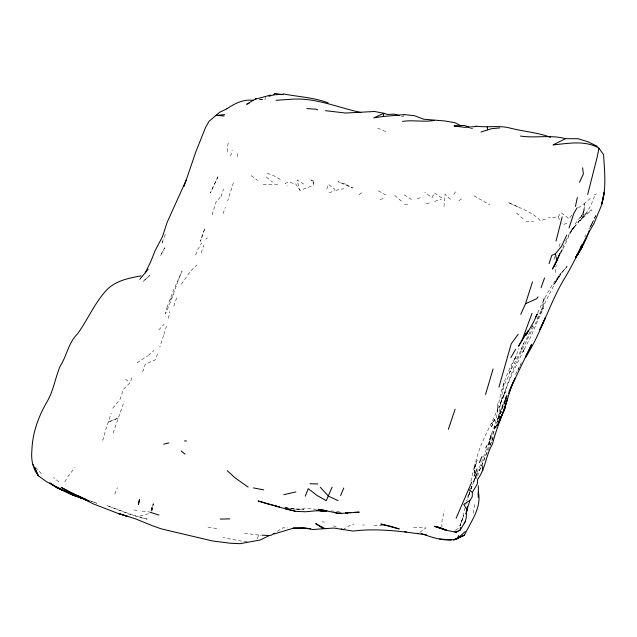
<?xml version="1.0" encoding="UTF-8"?>
<svg xmlns="http://www.w3.org/2000/svg" width="637" height="637" viewBox="0 0 637 637"><rect width="100%" height="100%" fill="white"/><g stroke="black" fill="none" stroke-linecap="round" stroke-linejoin="round"><path stroke-width="0.48" stroke-dasharray="3.19 2.39" d="M441.815 527.484L442.078 520.007L444.411 510.85M474.469 473.06C475.138 449.435 490.02 429.274 498.078 407.68L497.258 412.043C499.957 392.36 506.128 373.21 516.233 356.051L514.33 360.375L518.996 348.383M497.585 403.675L497.171 412.282L492.958 437.531L490.108 445.613L478.283 473.379L477.575 477.097M443.949 206.515L445.032 194.174L451.195 200.05M555.368 272.572L556.141 264.888M259.315 99.468L265 99.913L265.334 97.087M504.695 404.471L505.555 398.993L504.679 403.245M470.902 481.102L474.812 464.62L474.382 473.187M228.197 142.975L227.401 147.545L227.767 152.45M473.227 513.056L474.939 504.201M495.968 428.104L499.926 408.628L502.394 391.93L504.711 384.039L508.27 376.61L513.478 361.33M468.537 493.986L466.738 501.279M151.805 511.049L153.302 503.811L150.794 510.946L153.055 503.811M151.813 511.041L153.302 503.811M168.407 318.317L169.896 311.469M494.551 419.887L494.67 419.353L490.936 428.056L494.551 419.887L491.477 423.923L494.36 419.815M465.074 507.673L462.605 518.868L459.978 526.003L463.847 515.229L458.831 528.583M212.113 214.844L215.792 202.566L220.131 197.319M230.642 156.097L232.194 150.006M465.735 504.902L466.483 502.179M503.986 382.996L501.916 390.035M233.429 182.692L227.68 200.774M469.764 492.512L469.198 494.336L469.764 492.552M470.894 488.866L471.738 486.127M163.566 335.42L159.823 347.133M163.892 334.393L166.464 326.255M470.886 488.977L471.722 486.302L470.791 489.12M221.079 196.578L223.452 189.149M102.207 440.263L103.305 439.18L105.543 430.333L111.212 413.166M470.48 490.06L467.869 498.19L469.724 492.807M313.014 180.765L310.944 179.992L313.014 180.765L313.46 185.542L313.038 180.685M486.525 449.013L481.062 463.808L477.033 472.423M487.775 445.255L490.267 437.73L488.746 445.542C490.291 436.95 492.696 428.422 497.593 421.097M476.723 473.323L473.992 481.445L476.587 473.721L472.312 484.51M500.021 412.083L503.27 403.285M584.822 237.004L585.546 234.862M113.091 433.08L124.143 401.366M326.837 189.062L328.453 184.34L335.094 189.547M201.236 252.69L203.784 245.285M142.624 372.008L145.332 364.221L155.364 359.77L157.96 352.532M176.672 297.933L173.758 306.286M490.108 445.613L491.207 442.468M520.907 350.477L523.718 343.024L520.907 350.477L509.727 372.311L511.121 369.022M492.958 437.531L491.477 441.688L494.471 434.617M223.046 213.682L225.363 207.248M594.417 196.284C591.582 205.576 586.239 213.841 579.789 221.031L591.614 209.876L584.678 214.788L579.789 221.031L586.597 212.551M470.958 489.216L475.895 476.516M498.66 418.318L501.16 411.828L498.094 420.109L505.444 400.41M560.202 253.606C565.935 245.165 568.156 234.766 574.455 226.621L569.717 233.038L565.425 241.511M112.789 408.245L120.051 399.311L123.339 389.422L129.94 382.853L132.536 376.252M165.373 234.241L161.583 243.875L162.913 241.519M555.034 256.369L554.397 257.961L555.05 260.557M506.63 394.908L497.131 420.595C499.512 411.908 504.767 404.415 506.733 395.593L505.133 400.307L507.179 395.553M558.952 246.551L560.234 243.358M195.647 254.919L198.155 248.756L201.722 242.984M114.756 494.161L117.415 487.663M515.405 374.445L519.784 366.012M507.267 395.951L506.152 398.587L507.331 396.063M257.197 538.647L258.733 535.112L261.178 535.462M503.66 395.824C512.849 364.698 529.132 336.503 543.488 307.631L530.717 336.869L522.897 351.767L524.617 348.718C514.648 367.708 505.882 387.248 498.986 407.616L505.499 391.628L500.212 403.683M531.234 329.034L533.241 324.52M517.833 370.607L521.464 362.62L520.206 365.16M595.619 215.943L590.324 227.083L595.977 215.155M560.544 252.586L565.003 242.363M530.024 331.75L526.592 338.972L523.216 343.884M581.852 215.171L584.392 209.947L584.44 203.816L582.72 217.376L584.392 209.947L578.5 222.01L571.628 230.22L578.5 222.01L581.852 215.171L574.598 224.654M590.308 227.098L592.577 222.432L588.899 228.946M476.317 475.664C485.927 459.962 488.73 441.616 496.287 425.062L494.256 429.242L497.091 424.338M537.795 312.91C544.492 297.439 552.39 282.51 563.904 270.032L553.752 284.62L560.313 273.814C551.65 288.712 544.531 304.335 536.561 319.559M531.791 327.235L532.882 325.196M169.936 300.433L173.407 294.302M403.962 115.209L403.141 116.563L400.347 116.213M64.759 481.779L66.797 478.498M453.815 194.516L455.805 191.45M556.364 280.734L559.445 276.147L553.752 284.62M560.886 252.093L563.53 248.287M571.771 215.043L569.056 218.857L561.101 212.647L557.988 216.962L548.369 217.766M67.721 476.802L74.959 467.47M181.37 284.182L190.423 271.258L196.793 265.048M158.756 329.95L164.083 324.273M590.38 198.441L584.408 203.426M578.388 207.925L584.233 203.537M148.333 355.374L153.931 350.414M205.775 239.249L207.423 237.959M137.066 362.772L147.633 355.852M419.879 532.381L425.962 527.898L413.517 527.476M359.117 194.643L363.13 191.769M458.887 200.766L462.685 198.163M277.358 531.346L282.916 527.834L287.876 527.922M455.328 530.279L459.325 527.786M342.929 529.602L351.202 524.665L353.909 524.824M311.254 186.235L299.939 190.359L295.791 184.037L288.426 182.063L285.288 183.368L287.207 185.948M329.225 192.884L334.736 190.606M108.401 422.052L118.41 418.023L108.362 421.957M594.345 194.771L596.598 193.871M434.8 201.411L441.314 199.118M566.898 223.308L563.076 224.63L562.057 223.101M545.383 219.144L540.335 220.768C531.951 211.396 519.099 207.925 508.119 202.455L519.529 207.654M417.124 198.696L422.554 197.048M426.328 203.824L430.174 202.685M139.981 516.026L149.058 513.533M379.963 199.445L384.509 198.25M335.842 190.328L343.861 188.703M404.439 204.684L409.663 204.366M274.507 184.348L279.858 184.157M271.888 184.388L260.947 184.356M525.859 221.557L533.527 221.58M362.604 524.976L364.491 524.999M374.007 525.238L382.901 525.557M247.132 541.45L240.611 540.972L223.03 537.604M330.961 510.858L340.532 512.037M142.123 511.097L148.652 511.678M322.003 521.854L324.289 522.077M258.733 535.112L243.103 532.914M133.874 509.966L139.216 510.715M216.668 528.503L205.942 526.871M259.681 99.077L265 99.913M284.747 507.53L294.183 509.019L303.881 509.552L294.183 509.019L284.843 507.562C295.257 510.755 306.102 507.386 316.541 509.512M469.708 128.212L473.625 128.889L471.786 128.196M91.338 501.327L96.896 503.246L89.594 500.714M333.438 525.875L336.893 527.229M267.293 173.208L274.404 176.067L281.164 179.937M377.685 128.141L386.141 131.732M473.968 195.798L489.749 204.811M378.45 190.789L385.719 195.018M303.817 184.085L297.009 179.976L299.939 190.359M404.216 194.834L411.51 199.485M441.791 197.956L434.346 192.884L432.077 197.589L424.736 192.414M251.129 175.701L257.491 180.375M266.306 177.118L272.604 182.15M125.457 379.095L129.94 382.853M516.519 213.005L524.076 219.534M58.819 481.962L53.548 477.384M394.773 195.392L401.621 201.403M41.397 473.705L35.521 467.415M557.988 216.962L560.027 220.036M475.99 476.086L476.651 478.833M237.243 153.533L237.49 158.31M544.141 298.355L543.098 306.158L541.657 310.227L544.141 298.355M490.482 436.568L488.746 445.542L491.573 433.319L490.482 436.568M167.173 306.843L165.493 313.651C172.062 299.86 176.011 285.042 182.102 270.94L173.447 290.48L167.173 306.843M204.676 228.763L200.416 241.312L204.676 228.763M477.121 460.511L474.318 468.768L477.121 460.511M217.918 176.871L210.314 193.043L217.918 176.871M164.609 247.817L160.58 255.827L164.609 247.817M573.133 228.245L569.717 233.038L574.94 225.817L573.133 228.245M566.492 267.054L562.67 271.537L567.137 266.306L566.492 267.054M149.647 275.502L143.054 281.522L149.647 275.502M147.051 519.115L130.88 514.688L106.865 505.539L138.619 517.085L147.051 519.115M345.517 184.181L337.913 181.696L352.715 188.034L345.517 184.181"/><path stroke-width="0.96" d="M509.122 391.572L511.718 385.433L503.302 412.203L505.165 407.616L497.505 425.325L503.302 412.203L507.617 398.443C503.103 413.763 496.358 428.303 492.536 443.909C485.856 455.025 485.569 468.8 477.662 479.279L477.392 483.746L472.391 492.417L472.24 496.796L469.955 500.411L466.969 509.704L466.276 513.717L467.001 508.852M466.451 511.487L466.22 517.873L465.281 521.679L460.113 530.175L455.996 532.261L445.733 530.135L436.186 526.393L445.446 530L434.163 526.281L446.521 529.896M466.395 511.32L466.26 513.932L467.327 506.694M460.113 530.175L460.607 527.348M597.307 146.311L587.72 141.669L577.823 138.707L565.505 138.691L553.107 144.902C568.268 143.46 585.029 139.989 598.915 148.142L597.379 156.28L587.696 194.452M399.479 115.592L393.977 114.127L387.224 114.445L383.88 113.275L373.839 117.869L383.203 116.491L383.88 113.275L374.508 111.491L345.565 113.036L325.483 110.679M575.434 206.428L577.345 197.534M562.184 216.922L556.029 241.089M589.177 230.753C586.112 239.878 581.852 248.82 576.167 256.639M184.013 186.442L195.79 151.956L205.528 127.496L209.071 121.277L219.837 112.104L226.764 108.935M493.086 368.958L485.529 394.47M532.452 281.88L525.525 303.73L520.755 314.407M498.946 387.161L511.216 343.853L518.192 334.29M455.089 409.193L448.368 429.346M549.078 263.662L551.761 255.397L555.392 253.757L561.492 246.352L566.739 235.133M569.04 228.03L573.738 213.594L577.114 207.734M541.076 287.749L544.524 277.931M532.014 313.364L522.3 339.577M332.084 487.13L326.279 500.674L317.035 495.451L308.26 488.643L305.29 496.151M474.215 475.958L476.946 468.975M510.094 390.17L513.446 381.643L515.293 377.996L511.455 386.237L531.624 344.386L525.605 357.23C541.251 332.976 548.983 304.86 563.554 280.041C574.9 261.911 582.807 241.885 593.899 223.667L598.684 211.97C607.411 194.006 604.609 173.813 603.605 154.711L598.915 148.142M498.978 421.073L500.73 416.702M456.14 518.231L471.786 481.994M479.422 462.653L481.986 456.546M340.588 495.562L343.773 488.053M485.776 447.954L486.7 445.773M186.498 179.475L167.181 222.217L162.467 236.709L155.149 250.572L150.635 261.871L145.324 272.835M421.208 533.503C432.244 537.501 445.486 542.238 457.247 538.743L458.672 535.494M499.32 420.906L501.311 416.415M528.153 330.547L526.138 335.046L533.535 322.123L537.389 313.93L535.391 317.353M579.527 182.325L583.365 174.02L582.632 167.865M508.517 393.539L509.704 391.014M576.939 255.214L581.501 245.778M553.911 266.385L559.947 253.494L556.857 260.852L552.55 268.886L556.857 260.852L555.392 253.757M527.229 353.997L525.605 357.23L527.969 352.54M580.466 247.849L582.25 244.329M510.85 357.548L515.691 349.203M575.482 257.651L576.453 256.026M269.013 96.283L273.942 94.809L274.834 93.328L282.008 94.666M576.111 256.56L582.624 246.216L575.466 257.897M576.222 256.528L578.452 253.263L576.222 256.424M538.01 296.89L536.561 298.793L525.525 303.73M139.845 279.309L148.071 269.276M246.471 104.349L256.13 98.52M464.118 522.921L465.281 521.679M457.247 538.743L465.273 531.545M469.955 500.411L463.76 504.361L466.969 509.704M274.181 533.352L271.004 535.351L267.556 535.526M458.178 530.924L455.996 532.261L454.396 531.521M226.868 108.808C234.583 103.52 243.621 98.958 253.271 100.359M454.603 539.762L464.508 535.112C470.807 521.488 481.875 507.856 478.339 491.955L478.331 497.306L478.339 485.8M247.363 103.998L249.131 103.29M255.525 99.173L270.454 95.096M273.974 533.981L293.466 528.184L303.801 527.532L312.656 529.546L322.991 528.782M480.943 132.05L491.477 128.706L499.719 127.918M163.709 444.172L168.909 442.93M141.08 275.861C128.857 278.162 116.069 280.463 106.928 289.708C94.618 302.75 87.922 319.487 77.523 333.876C68.39 342.73 66.885 355.78 60.204 366.084C55.379 377.319 53.731 389.677 47.759 400.482C38.849 415.539 32.614 432.077 31.922 449.73C31.038 459.181 32.312 467.877 38.284 475.72L34.35 467.048M283.768 494.686L295.855 491.931M276.028 100.312L290.91 99.276C315.323 97.294 337.714 107.573 360.988 112.51M383.203 116.491L404.431 114.588L414.329 115.679L423.74 119.23L444.745 120.958L454.659 122.638L460.734 125.648M273.942 94.809L283.409 94.244M224.606 114.62L216.054 115.408L224.176 115.958M434.338 120.441C423.732 122.352 413.094 119.716 402.473 121.42M320.26 510.516L325.929 510.93L321.215 510.516M325.188 528.734L315.705 523.606L323.214 528.734L333.844 528.065L353.209 531.075C377.653 528.001 402.441 531.465 426.679 534.913M340.421 513.103L338.526 513.231L341.273 513.119M346.098 512.737L350.812 512.474M324.161 510.269L318.572 509.321L339.545 513.533L359.252 512.148L353.631 512.371M476.15 126.532L464.811 127.368L454.165 125.991L464.429 125.441L469.031 127.161M345.859 512.928L347.691 512.857L345.899 512.65M220.251 519.083L229.806 518.892M293.124 528.001L310.673 528.758M325.929 510.93L315.936 510.794L305.585 511.774L295.472 511.36L275.749 506.248L279.675 506.845M184.483 440.947L186.426 440.979M321.518 510.46L316.939 510.364L326.98 510.858M310.028 483.73L317.807 483.961M475.743 126.078C487.504 127.965 499.297 124.916 510.834 128.292L511.224 128.34C524.251 131.676 537.939 132.448 550.464 137.313M262.11 535.16L269.379 535.542L260.183 540.017L240.061 543.672L230.857 543.289L212.766 541.028L169.418 530.812L160.747 528.678L152.362 525.716L135.88 518.996L118.315 513.406L127.384 516.352L118.872 513.733L93.185 503.843L61.16 487.377L68.987 491.836L85.947 499.575L78.088 495.873L84.371 498.811M306.811 108.569L316.255 109.222L317.672 109.867M520.461 136.039C535.422 138.404 550.766 134.511 565.505 138.691M439.729 538.982L451.426 539.929M454.165 125.991L457.828 126.365M322.099 510.571L324.958 511.009M335.532 512.881L339.545 513.533M253.566 487.942L263.734 489.853M283.608 93.942C298.45 96.872 313.818 97.373 328.143 102.907M285.551 508.947L294.987 511.009M319.169 510.468L323.859 511.591L320.204 510.548M404.686 531.592L406.613 532.07M267.397 503.835L276.816 506.296L258.081 500.961L267.134 503.748M149.655 512.084L158.995 515.11M86.712 499.878L73.136 495.092M85.899 499.559L72.26 494.646L57.481 487.711L76.735 496.374L74.035 495.395M86.831 500.101L71.28 494.447L55.323 486.461M417.737 533.28L418.358 533.503M86.855 500.053L78.685 496.979L89.124 501.223M341.209 528.925L343.375 529.809M65.245 491.557L74.011 495.482M338.096 500.578L328.525 496.231L320.268 487.265M86.162 499.647L88.392 500.793M55.554 486.572L49.861 482.981L56.359 487.56L63.692 490.801L46.748 481.819L38.339 475.855L34.358 467.064M248.159 487.106L235.372 478.092L227.162 470.632M468.768 489.471L472.391 492.417M181.322 450.988L184.945 454.157M33.076 464.548L33.57 465.313M482.313 465.846L482.727 470.663M487.249 126.803L487.496 129.837M604.226 192.342L601.79 204.087L604.226 192.342M139.463 499.846L138.388 504.408L139.463 499.846M545.304 317.895L539.818 329.671L545.304 317.895M526.361 333.095L518.582 346.098L526.361 333.095M464.508 535.112L453.504 539.929L464.508 535.112M390.107 526.186L380.83 524.06L399.232 528.949L390.107 526.186M82.165 498.158L79.45 497.266L82.165 498.158"/></g></svg>
